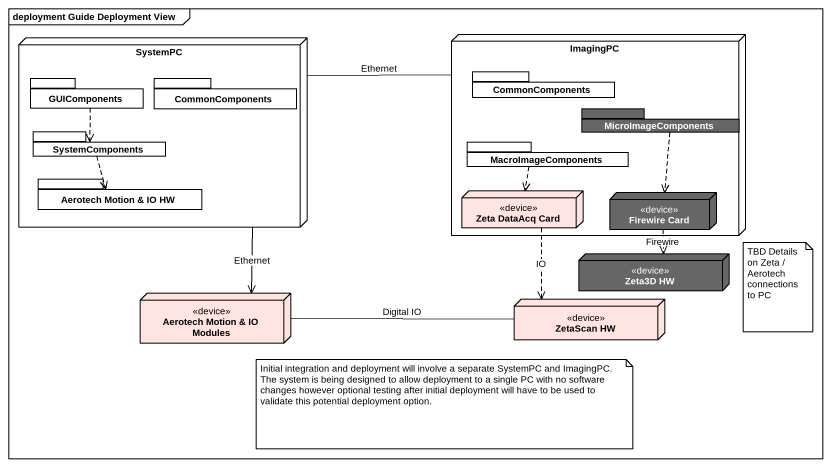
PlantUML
@startuml
mainframe deployment Guide Deployment View
node ImagingPC {
  package CommonComponents {
  }
  package MicroImageComponents #666666 {
  }
  package MacroImageComponents {
  }
  node "Zeta DataAcq Card" as Zeta_DataAcq_Card <<device>> #FFE4E1
  node "Firewire Card" as Firewire_Card <<device>> #666666
}
node SystemPC {
  package GUIComponents {
  }
  package "CommonComponents" as CommonComponents_2 {
  }
  package SystemComponents {
  }
  package "Aerotech Motion & IO HW" as Aerotech_Motion_IO_HW {
  }
}
node "Zeta3D HW" as Zeta3D_HW <<device>> #666666
node "Aerotech Motion & IO Modules" as Aerotech_Motion_IO_Modules <<device>> #FFE4E1
node "ZetaScan HW" as ZetaScan_HW <<device>> #FFE4E1
ImagingPC -left- SystemPC : Ethernet
SystemPC --> Aerotech_Motion_IO_Modules : Ethernet
GUIComponents ..> SystemComponents
MicroImageComponents ..> Firewire_Card
SystemComponents ..> Aerotech_Motion_IO_HW
MacroImageComponents ..> Zeta_DataAcq_Card
Zeta_DataAcq_Card ..> ZetaScan_HW : IO
Firewire_Card ..> Zeta3D_HW : Firewire
Aerotech_Motion_IO_Modules -right- ZetaScan_HW : Digital IO
note as N1
  TBD Details on Zeta / Aerotech connections
  to PC
end note
note as N2
  Initial integration and deployment will involve a separate SystemPC and ImagingPC. The system is being designed to allow deployment to a single PC with no software changes however optional testing after initial deployment will have to be used to validate this potential deployment option.
end note
@enduml
